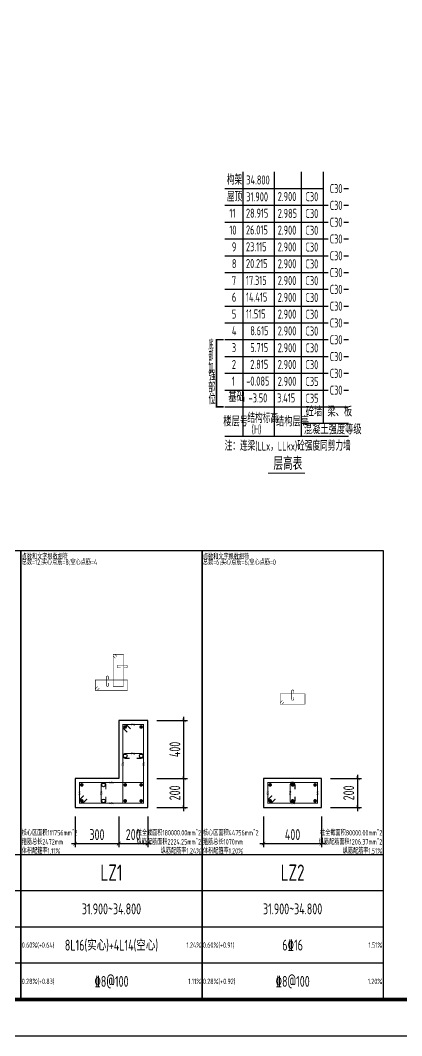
# Model space of a CAD drawing. Extents: x -668857 to 143095, y -247466 to 228182.
# Drawn here: x -290995 to -280468, y -109383 to -81362 of the extents above; entities that cross this region are included whole.
import ezdxf
from ezdxf.enums import TextEntityAlignment as Align

# ---------------------------------------------------------------- set-up
doc = ezdxf.new("R2010")
doc.units = 0
doc.header["$LTSCALE"] = 1000
doc.layers.get('0').update_dxf_attribs({"linetype": 'CONTINUOUS'})
doc.layers.get('DEFPOINTS').update_dxf_attribs({"linetype": 'CONTINUOUS'})
for name, color, linetype in [('-TK', 7, 'CONTINUOUS'), ('COLU_DE_DIM', 3, 'CONTINUOUS'), ('COLU_DE_TH', 7, 'CONTINUOUS'), ('LINK', 6, 'CONTINUOUS'), ('LINK-INDEX', 6, 'CONTINUOUS'), ('REIN', 6, 'CONTINUOUS'), ('S-0-TEXT', 7, 'CONTINUOUS'), ('S-B表格', 2, 'CONTINUOUS'), ('TAB', 7, 'CONTINUOUS'), ('TAB_TEXT', 7, 'CONTINUOUS'), ('TEXT', 2, 'CONTINUOUS')]:
    doc.layers.add(name, color=color, linetype=linetype)
doc.layers.add('7549', color=9, linetype='CONTINUOUS', lineweight=18)
doc.layers.add('箍筋长度', color=3, linetype='CONTINUOUS', plot=False)
doc.layers.add('配箍校核', color=34, linetype='CONTINUOUS', plot=False)
doc.styles.add('BW_Rein', font='Tssdeng.shx', dxfattribs={"width": 0.7, "bigfont": 'hztxt.shx'})
doc.styles.add('TSSD_DIMENSION', font='Tssdeng.shx', dxfattribs={"width": 0.7, "bigfont": 'tssdchn.shx'})
doc.styles.add('TSSD_REIN', font='tssdeng.shx', dxfattribs={"width": 0.7, "height": 300, "bigfont": 'tssdchn.shx'})
doc.dimstyles.new('TSSD_25_100', dxfattribs={"dimtxt": 300, "dimasz": 100, "dimexe": 100, "dimexo": 250, "dimgap": 100, "dimtad": 1, "dimdec": 0, "dimlfac": 0.25, "dimzin": 0, "dimdsep": 46, "dimtxsty": 'TSSD_DIMENSION', "dimblk": 'ARCHTICK', "dimcen": 0, "dimdle": 100, "dimclrt": 7, "dimadec": 0, "dimazin": 0, "dimtfac": 1, "dimtdec": 0, "dimtix": 1, "dimtmove": 2, "dimatfit": 3, "dimldrblk": 'ARCHTICK', "dimfxl": 0, "dimtolj": 1, "dimtzin": 0, "dimarcsym": 0})

# ---------------------------------------------------------------- blocks, each defined once
blk = doc.blocks.new('_ArchTick')
at = {"color": 0, "linetype": 'ByBlock', "const_width": 0.15}
blk.add_lwpolyline([(-0.5, -0.5), (0.5, 0.5)], dxfattribs=at)
blk = doc.blocks.new('*D2043')
at = {"layer": 'COLU_DE_DIM', "color": 0, "lineweight": -2}
for p, q in [((-284279, -103333), (-284279, -104183)), ((-282679, -103333), (-282679, -104183)), ((-284379, -104083), (-282579, -104083))]:
    blk.add_line(p, q, dxfattribs=at)
at = {"layer": 'DEFPOINTS', "color": 0}
for p in [(-284279, -103083), (-282679, -103083), (-282679, -104083)]:
    blk.add_point(p, dxfattribs=at)
at = {"layer": 'COLU_DE_DIM', "color": 0, "lineweight": -2, "xscale": 100, "yscale": 100, "zscale": 100, "rotation": 180}
blk.add_blockref('_ArchTick', (-284279, -104083), dxfattribs=at)
at = {"layer": 'COLU_DE_DIM', "color": 0, "lineweight": -2, "xscale": 100, "yscale": 100, "zscale": 100}
blk.add_blockref('_ArchTick', (-282679, -104083), dxfattribs=at)
at = {"layer": 'COLU_DE_DIM', "color": 7, "insert": (-283479, -103833), "char_height": 300, "attachment_point": 5, "style": 'TSSD_DIMENSION'}
blk.add_mtext('\\A1;400', dxfattribs=at)
blk = doc.blocks.new('*D2044')
at = {"layer": 'COLU_DE_DIM', "color": 0, "lineweight": -2}
for p, q in [((-281679, -103183), (-281679, -102183)), ((-282429, -102283), (-281579, -102283)), ((-282429, -103083), (-281579, -103083))]:
    blk.add_line(p, q, dxfattribs=at)
at = {"layer": 'DEFPOINTS', "color": 0}
for p in [(-282679, -102283), (-281679, -102283), (-282679, -103083)]:
    blk.add_point(p, dxfattribs=at)
at = {"layer": 'COLU_DE_DIM', "color": 0, "lineweight": -2, "xscale": 100, "yscale": 100, "zscale": 100}
for p, rotation in [((-281679, -102283), 90), ((-281679, -103083), 270)]:
    blk.add_blockref('_ArchTick', p, dxfattribs=dict(at, rotation=rotation))
at = {"layer": 'COLU_DE_DIM', "color": 7, "insert": (-281929, -102683), "char_height": 300, "attachment_point": 5, "rotation": 90, "style": 'TSSD_DIMENSION'}
blk.add_mtext('\\A1;200', dxfattribs=at)
blk = doc.blocks.new('B20200424131938')
at = {"layer": '7549', "const_width": 40}
blk.add_lwpolyline([(417, 3688), (217, 3688), (217, 1834), (417, 1834)], dxfattribs=at)
at = {"layer": 'S-0-TEXT'}
blk.add_lwpolyline([(1641, 0, 27, 27, 0), (2658, 0, 0, 0, 0)], format="xyseb", dxfattribs=at)
at = {"layer": 'S-B表格'}
for p, q in [((952, 1021), (952, 8323)), ((1817, 1021), (1817, 8323)), ((2567, 1021), (2567, 8323)), ((3167, 1385), (3167, 8323)), ((452, 7859), (3167, 7859)), ((3731, 7859), (3862, 7859)), ((3731, 7859), (3862, 7859)), ((3731, 7859), (3862, 7859)), ((3731, 7859), (3862, 7859)), ((3731, 7859), (3862, 7859)), ((3731, 7859), (3862, 7859)), ((452, 7396), (3167, 7396)), ((452, 7396), (3167, 7396)), ((452, 7396), (3167, 7396)), ((452, 7396), (3167, 7396)), ((3167, 7396), (3298, 7396)), ((3167, 7396), (3298, 7396)), ((3167, 7396), (3298, 7396)), ((3167, 7396), (3298, 7396)), ((3167, 7396), (3298, 7396)), ((3167, 7396), (3298, 7396)), ((3731, 7396), (3862, 7396)), ((3731, 7396), (3862, 7396)), ((3731, 7396), (3862, 7396)), ((3731, 7396), (3862, 7396)), ((3731, 7396), (3862, 7396)), ((3731, 7396), (3862, 7396)), ((452, 6932), (3167, 6932)), ((452, 6932), (3167, 6932)), ((3167, 6932), (3298, 6932)), ((3167, 6932), (3298, 6932)), ((3167, 6932), (3298, 6932)), ((3731, 6932), (3862, 6932)), ((3731, 6932), (3862, 6932)), ((3731, 6932), (3862, 6932)), ((452, 6469), (3167, 6469)), ((452, 6469), (3167, 6469)), ((3167, 6469), (3298, 6469)), ((3167, 6469), (3298, 6469)), ((3167, 6469), (3298, 6469)), ((3731, 6469), (3862, 6469)), ((3731, 6469), (3862, 6469)), ((3731, 6469), (3862, 6469)), ((452, 6005), (3167, 6005)), ((452, 6005), (3167, 6005)), ((3167, 6005), (3298, 6005)), ((3167, 6005), (3298, 6005)), ((3167, 6005), (3298, 6005)), ((3731, 6005), (3862, 6005)), ((3731, 6005), (3862, 6005)), ((3731, 6005), (3862, 6005)), ((452, 5542), (3167, 5542)), ((452, 5542), (3167, 5542)), ((3167, 5542), (3298, 5542)), ((3167, 5542), (3298, 5542)), ((3167, 5542), (3298, 5542)), ((3731, 5542), (3862, 5542)), ((3731, 5542), (3862, 5542)), ((3731, 5542), (3862, 5542)), ((452, 5078), (3167, 5078)), ((452, 5078), (3167, 5078)), ((3167, 5078), (3298, 5078)), ((3167, 5078), (3298, 5078)), ((3167, 5078), (3298, 5078)), ((3731, 5078), (3862, 5078)), ((3731, 5078), (3862, 5078)), ((3731, 5078), (3862, 5078)), ((452, 4615), (3167, 4615)), ((3167, 4615), (3298, 4615)), ((3731, 4615), (3862, 4615)), ((452, 4151), (3167, 4151)), ((3167, 4151), (3298, 4151)), ((3731, 4151), (3862, 4151)), ((452, 3688), (3167, 3688)), ((3167, 3688), (3298, 3688)), ((3731, 3688), (3862, 3688)), ((452, 3224), (3167, 3224)), ((3167, 3224), (3298, 3224)), ((3731, 3224), (3862, 3224)), ((452, 2761), (3167, 2761)), ((3167, 2761), (3298, 2761)), ((3731, 2761), (3862, 2761)), ((452, 2297), (3167, 2297)), ((3167, 2297), (3298, 2297)), ((3731, 2297), (3862, 2297)), ((452, 1834), (3167, 1834)), ((452, 1834), (3862, 1834)), ((452, 1834), (2854, 1834)), ((452, 1834), (2854, 1834)), ((2567, 1385), (3862, 1385)), ((452, 1021), (3862, 1021))]:
    blk.add_line(p, q, dxfattribs=at)
at = {"style": 'TSSD_REIN'}
for s, width, p, p2 in [('底', 0.535575, (-3, 3408), (134, 3408)), ('部', 0.530918, (-3, 3100), (134, 3100)), ('加', 0.526341, (-3, 2774), (134, 2774))]:
    blk.add_text(s, height=285, dxfattribs=dict(at, width=width)).set_placement(p, p2, align=Align.FIT)
for s, height, width, p in [('强', 285, 0.535575, (-3, 2477)), ('部', 285, 0.535575, (-13, 2146)), ('位', 285, 0.535575, (-3, 1820)), ('砼墙', 250, 0.7, (2681, 1495)), ('梁、板', 250, 0.7, (3279, 1495))]:
    blk.add_text(s, height=height, dxfattribs=dict(at, width=width)).set_placement(p, align=Align.BOTTOM_LEFT)
for s, width, p in [('楼层号', 0.7, (405, 1299)), ('结构标高', 0.65, (1070, 1392)), ('结构层高', 0.7, (1860, 1299)), ('(H)', 0.65, (1188, 1086)), ('混凝土强度等级', 0.7, (2629, 1080))]:
    blk.add_text(s, height=250, dxfattribs=dict(at, width=width)).set_placement(p)
at = {"layer": 'S-0-TEXT', "style": 'TSSD_REIN', "width": 0.7}
blk.add_text('层高表', height=360, dxfattribs=at).set_placement((1790, 90))
at = {"layer": 'S-B表格', "style": 'TSSD_REIN'}
for s, width, p in [('构架', 0.65, (503, 7966)), ('34.800', 0.7, (1039, 7969)), ('C30', 0.65, (3345, 7731)), ('C30', 0.65, (3345, 7731)), ('屋顶', 0.65, (503, 7502)), ('31.900', 0.7, (1039, 7505)), ('2.900', 0.7, (1907, 7512)), ('C30', 0.7, (2675, 7508)), ('11', 0.7, (572, 7050)), ('28.915', 0.7, (1031, 7053)), ('2.985', 0.7, (1907, 7048)), ('C30', 0.7, (2675, 7045)), ('C30', 0.65, (3345, 7268)), ('C30', 0.65, (3345, 7268)), ('C30', 0.65, (3345, 6804)), ('10', 0.7, (572, 6587)), ('26.015', 0.7, (1031, 6590)), ('2.900', 0.7, (1907, 6585)), ('C30', 0.7, (2675, 6581)), ('C30', 0.65, (3345, 6341)), ('9', 0.7, (642, 6123)), ('23.115', 0.7, (1031, 6126)), ('2.900', 0.7, (1907, 6121)), ('C30', 0.7, (2675, 6118)), ('8', 0.7, (642, 5660)), ('20.215', 0.7, (1031, 5663)), ('2.900', 0.7, (1907, 5658)), ('C30', 0.7, (2675, 5654)), ('C30', 0.65, (3345, 5877)), ('C30', 0.65, (3345, 5414)), ('7', 0.7, (642, 5196)), ('17.315', 0.7, (1031, 5199)), ('2.900', 0.7, (1907, 5194)), ('C30', 0.7, (2675, 5191)), ('C30', 0.65, (3345, 4950)), ('6', 0.7, (642, 4733)), ('14.415', 0.7, (1031, 4736)), ('2.900', 0.7, (1907, 4731)), ('C30', 0.7, (2675, 4727)), ('5', 0.7, (642, 4269)), ('11.515', 0.7, (1031, 4272)), ('2.900', 0.7, (1907, 4267)), ('C30', 0.7, (2675, 4264)), ('C30', 0.65, (3345, 4487)), ('C30', 0.65, (3345, 4023)), ('4', 0.7, (642, 3806)), ('8.615', 0.7, (1150, 3809)), ('2.900', 0.7, (1907, 3804)), ('C30', 0.7, (2675, 3800)), ('C30', 0.65, (3345, 3560)), ('3', 0.7, (642, 3342)), ('5.715', 0.7, (1150, 3345)), ('2.900', 0.7, (1907, 3340)), ('C30', 0.7, (2675, 3337)), ('2', 0.7, (642, 2879)), ('2.815', 0.7, (1150, 2882)), ('2.900', 0.7, (1907, 2877)), ('C30', 0.7, (2675, 2873)), ('C30', 0.65, (3345, 3096)), ('C30', 0.65, (3345, 2633)), ('1', 0.7, (642, 2415)), ('-0.085', 0.7, (1038, 2418)), ('2.900', 0.7, (1907, 2413)), ('C35', 0.7, (2675, 2410)), ('基础', 0.7, (545, 1974)), ('C30', 0.65, (3345, 2169)), ('-3.50', 0.7, (1103, 1955)), ('3.415', 0.7, (1891, 1955)), ('C35', 0.7, (2675, 1946))]:
    blk.add_text(s, height=250, dxfattribs=dict(at, width=width)).set_placement(p)
at = {"layer": 'TEXT', "style": 'TSSD_REIN', "width": 0.65}
blk.add_text('注：连梁(LLx，LLkx)砼强度同剪力墙', height=250, dxfattribs=at).set_placement((443, 627))
blk = doc.blocks.new('A1')
blk.add_lwpolyline([(0, 59400), (0, 0), (84100, 0), (84100, 59400)], close=True)
at = {"const_width": 100}
blk.add_lwpolyline([(2500, 58400), (2500, 1000), (83100, 1000), (83100, 58400)], close=True, dxfattribs=at)
blk = doc.blocks.new('*D1220')
at = {"layer": 'COLU_DE_DIM', "color": 0, "lineweight": -2}
for p, q in [((-289479, -103333), (-289479, -104183)), ((-288279, -103333), (-288279, -104183)), ((-289579, -104083), (-288179, -104083))]:
    blk.add_line(p, q, dxfattribs=at)
at = {"layer": 'DEFPOINTS', "color": 0}
for p in [(-289479, -103083), (-288279, -103083), (-288279, -104083)]:
    blk.add_point(p, dxfattribs=at)
at = {"layer": 'COLU_DE_DIM', "color": 0, "lineweight": -2, "xscale": 100, "yscale": 100, "zscale": 100, "rotation": 180}
blk.add_blockref('_ArchTick', (-289479, -104083), dxfattribs=at)
at = {"layer": 'COLU_DE_DIM', "color": 0, "lineweight": -2, "xscale": 100, "yscale": 100, "zscale": 100}
blk.add_blockref('_ArchTick', (-288279, -104083), dxfattribs=at)
at = {"layer": 'COLU_DE_DIM', "color": 7, "insert": (-288879, -103833), "char_height": 300, "attachment_point": 5, "style": 'TSSD_DIMENSION'}
blk.add_mtext('\\A1;300', dxfattribs=at)
blk = doc.blocks.new('*D1221')
at = {"layer": 'COLU_DE_DIM', "color": 0, "lineweight": -2}
for p, q in [((-288279, -103333), (-288279, -104183)), ((-287479, -103333), (-287479, -104183)), ((-288379, -104083), (-287379, -104083))]:
    blk.add_line(p, q, dxfattribs=at)
at = {"layer": 'DEFPOINTS', "color": 0}
for p in [(-288279, -103083), (-287479, -103083), (-287479, -104083)]:
    blk.add_point(p, dxfattribs=at)
at = {"layer": 'COLU_DE_DIM', "color": 0, "lineweight": -2, "xscale": 100, "yscale": 100, "zscale": 100, "rotation": 180}
blk.add_blockref('_ArchTick', (-288279, -104083), dxfattribs=at)
at = {"layer": 'COLU_DE_DIM', "color": 0, "lineweight": -2, "xscale": 100, "yscale": 100, "zscale": 100}
blk.add_blockref('_ArchTick', (-287479, -104083), dxfattribs=at)
at = {"layer": 'COLU_DE_DIM', "color": 7, "insert": (-287879, -103833), "char_height": 300, "attachment_point": 5, "style": 'TSSD_DIMENSION'}
blk.add_mtext('\\A1;200', dxfattribs=at)
blk = doc.blocks.new('*D1222')
at = {"layer": 'COLU_DE_DIM', "color": 0, "lineweight": -2}
for p, q in [((-286479, -103183), (-286479, -102183)), ((-287229, -102283), (-286379, -102283)), ((-287229, -103083), (-286379, -103083))]:
    blk.add_line(p, q, dxfattribs=at)
at = {"layer": 'DEFPOINTS', "color": 0}
for p in [(-287479, -102283), (-286479, -102283), (-287479, -103083)]:
    blk.add_point(p, dxfattribs=at)
at = {"layer": 'COLU_DE_DIM', "color": 0, "lineweight": -2, "xscale": 100, "yscale": 100, "zscale": 100}
for p, rotation in [((-286479, -102283), 90), ((-286479, -103083), 270)]:
    blk.add_blockref('_ArchTick', p, dxfattribs=dict(at, rotation=rotation))
at = {"layer": 'COLU_DE_DIM', "color": 7, "insert": (-286729, -102683), "char_height": 300, "attachment_point": 5, "rotation": 90, "style": 'TSSD_DIMENSION'}
blk.add_mtext('\\A1;200', dxfattribs=at)
blk = doc.blocks.new('*D1223')
at = {"layer": 'COLU_DE_DIM', "color": 0, "lineweight": -2}
for p, q in [((-286479, -102383), (-286479, -100583)), ((-287229, -100683), (-286379, -100683)), ((-287229, -102283), (-286379, -102283))]:
    blk.add_line(p, q, dxfattribs=at)
at = {"layer": 'DEFPOINTS', "color": 0}
for p in [(-287479, -100683), (-286479, -100683), (-287479, -102283)]:
    blk.add_point(p, dxfattribs=at)
at = {"layer": 'COLU_DE_DIM', "color": 0, "lineweight": -2, "xscale": 100, "yscale": 100, "zscale": 100}
for p, rotation in [((-286479, -100683), 90), ((-286479, -102283), 270)]:
    blk.add_blockref('_ArchTick', p, dxfattribs=dict(at, rotation=rotation))
at = {"layer": 'COLU_DE_DIM', "color": 7, "insert": (-286729, -101483), "char_height": 300, "attachment_point": 5, "rotation": 90, "style": 'TSSD_DIMENSION'}
blk.add_mtext('\\A1;400', dxfattribs=at)

msp = doc.modelspace()

# ---------------------------------------------------------------- linework, layer by layer
at = {"layer": 'COLU_DE_TH'}
for points in [[(-287478.65, -100682.95), (-288278.65, -100682.95), (-288278.65, -102282.95), (-289478.65, -102282.95), (-289478.65, -103082.95), (-287478.65, -103082.95), (-287478.65, -100682.95)], [(-284278.65, -102282.95), (-284278.65, -103082.95), (-282678.65, -103082.95), (-282678.65, -102282.95), (-284278.65, -102282.95)]]:
    msp.add_lwpolyline(points, close=True, dxfattribs=at)
at = {"layer": 'LINK', "const_width": 30}
for points in [[(-288043.65, -101009.87), (-288163.65, -100889.87), (-288163.65, -100797.95), (-287593.65, -100797.95), (-287593.65, -102967.95), (-288163.65, -102967.95), (-288163.65, -100797.95), (-288071.73, -100797.95), (-287951.73, -100917.95)], [(-289151.73, -102847.95), (-289271.73, -102967.95), (-289363.65, -102967.95), (-289363.65, -102397.95), (-287593.65, -102397.95), (-287593.65, -102967.95), (-289363.65, -102967.95), (-289363.65, -102876.03), (-289243.65, -102756.03)], [(-283951.73, -102847.95), (-284071.73, -102967.95), (-284163.65, -102967.95), (-284163.65, -102397.95), (-282793.65, -102397.95), (-282793.65, -102967.95), (-284163.65, -102967.95), (-284163.65, -102876.03), (-284043.65, -102756.03)]]:
    msp.add_lwpolyline(points, dxfattribs=at)
for points in [[(-287778.65, -101727.95), (-287658.65, -101727.95, 1), (-287658.65, -101597.95), (-288098.65, -101597.95, 1), (-288098.65, -101727.95), (-287978.65, -101727.95)], [(-288633.65, -102582.95), (-288633.65, -102462.95, 1), (-288763.65, -102462.95), (-288763.65, -102902.95, 1), (-288633.65, -102902.95), (-288633.65, -102782.95)], [(-283413.65, -102582.95), (-283413.65, -102462.95, 1), (-283543.65, -102462.95), (-283543.65, -102902.95, 1), (-283413.65, -102902.95), (-283413.65, -102782.95)]]:
    msp.add_lwpolyline(points, format="xyb", dxfattribs=at)
at = {"layer": 'LINK-INDEX', "const_width": 15}
for points in [[(-288371.15, -98963.69), (-288431.15, -98903.69), (-288431.15, -98857.73), (-288146.15, -98857.73), (-288146.15, -99742.73), (-288431.15, -99742.73), (-288431.15, -98857.73), (-288385.19, -98857.73), (-288325.19, -98917.73)], [(-288815.19, -99792.73), (-288875.19, -99852.73), (-288921.15, -99852.73), (-288921.15, -99567.73), (-288036.15, -99567.73), (-288036.15, -99852.73), (-288921.15, -99852.73), (-288921.15, -99806.77), (-288861.15, -99746.77)], [(-283715.19, -100175.45), (-283775.19, -100235.45), (-283821.15, -100235.45), (-283821.15, -99950.45), (-283136.15, -99950.45), (-283136.15, -100235.45), (-283821.15, -100235.45), (-283821.15, -100189.49), (-283761.15, -100129.49)]]:
    msp.add_lwpolyline(points, dxfattribs=at)
for points in [[(-288128.65, -99222.73), (-288068.65, -99222.73, 1), (-288068.65, -99157.73), (-288288.65, -99157.73, 1), (-288288.65, -99222.73), (-288228.65, -99222.73)], [(-288556.15, -99550.23), (-288556.15, -99490.23, 1), (-288621.15, -99490.23), (-288621.15, -99710.23, 1), (-288556.15, -99710.23), (-288556.15, -99650.23)], [(-283446.15, -99932.95), (-283446.15, -99872.95, 1), (-283511.15, -99872.95), (-283511.15, -100092.95, 1), (-283446.15, -100092.95), (-283446.15, -100032.95)]]:
    msp.add_lwpolyline(points, format="xyb", dxfattribs=at)
at = {"layer": 'REIN', "const_width": 50}
for points in [[(-288123.65, -100862.95, 1), (-288073.65, -100862.95, 1), (-288123.65, -100862.95)], [(-287683.65, -100862.95, 1), (-287633.65, -100862.95, 1), (-287683.65, -100862.95)], [(-289323.65, -102462.95, 1), (-289273.65, -102462.95, 1), (-289323.65, -102462.95)], [(-288123.65, -102462.95, 1), (-288073.65, -102462.95, 1), (-288123.65, -102462.95)], [(-287683.65, -102462.95, 1), (-287633.65, -102462.95, 1), (-287683.65, -102462.95)], [(-284123.65, -102462.95, 1), (-284073.65, -102462.95, 1), (-284123.65, -102462.95)], [(-283503.65, -102462.95, 1), (-283453.65, -102462.95, 1), (-283503.65, -102462.95)], [(-282883.65, -102462.95, 1), (-282833.65, -102462.95, 1), (-282883.65, -102462.95)], [(-289323.65, -102902.95, 1), (-289273.65, -102902.95, 1), (-289323.65, -102902.95)], [(-288123.65, -102902.95, 1), (-288073.65, -102902.95, 1), (-288123.65, -102902.95)], [(-287683.65, -102902.95, 1), (-287633.65, -102902.95, 1), (-287683.65, -102902.95)], [(-284123.65, -102902.95, 1), (-284073.65, -102902.95, 1), (-284123.65, -102902.95)], [(-283503.65, -102902.95, 1), (-283453.65, -102902.95, 1), (-283503.65, -102902.95)], [(-282883.65, -102902.95, 1), (-282833.65, -102902.95, 1), (-282883.65, -102902.95)]]:
    msp.add_lwpolyline(points, format="xyb", close=True, dxfattribs=at)
at = {"layer": 'REIN'}
for centre in [(-288098.65, -101662.95), (-287658.65, -101662.95), (-288698.65, -102462.95), (-288698.65, -102902.95)]:
    msp.add_circle(centre, 50, dxfattribs=at)
at = {"layer": 'S-B表格', "color": 6, "linetype": 'ByBlock', "ltscale": 0.5, "const_width": 30}
for points in [[(-284845.39, -86466.9), (-284845.39, -86003.4)], [(-283979.75, -86466.9), (-283979.75, -86003.4)], [(-283230.11, -86466.9), (-283230.11, -86003.4)], [(-282630.11, -86466.9), (-282630.11, -86003.4)]]:
    msp.add_lwpolyline(points, dxfattribs=at)
at = {"layer": 'TAB'}
for points in [[(-296021.32, -95989.56), (-290978.65, -95989.56), (-290978.65, -108382.95), (-296021.32, -108382.95), (-296021.32, -95989.56), (-296021.32, -104382.95), (-290978.65, -104382.95), (-290978.65, -105382.95), (-296021.32, -105382.95), (-296021.32, -106382.95), (-290978.65, -106382.95), (-290978.65, -107382.95), (-296021.32, -107382.95)], [(-290978.65, -95989.56), (-285978.65, -95989.56), (-285978.65, -108382.95), (-290978.65, -108382.95), (-290978.65, -95989.56), (-290978.65, -104382.95), (-285978.65, -104382.95), (-285978.65, -105382.95), (-290978.65, -105382.95), (-290978.65, -106382.95), (-285978.65, -106382.95), (-285978.65, -107382.95), (-290978.65, -107382.95)], [(-285978.65, -95989.56), (-280978.65, -95989.56), (-280978.65, -108382.95), (-285978.65, -108382.95), (-285978.65, -95989.56), (-285978.65, -104382.95), (-280978.65, -104382.95), (-280978.65, -105382.95), (-285978.65, -105382.95), (-285978.65, -106382.95), (-280978.65, -106382.95), (-280978.65, -107382.95), (-285978.65, -107382.95)]]:
    msp.add_lwpolyline(points, dxfattribs=at)

# ---------------------------------------------------------------- block references
at = {"layer": '-TK'}
msp.add_blockref('A1', (-341718.52, -109382.95), dxfattribs=at)
at = {"layer": 'S-B表格'}
msp.add_blockref('B20200424131938', (-285797.03, -93862.5), dxfattribs=at)

# ---------------------------------------------------------------- texts
at = {"layer": 'TAB_TEXT', "style": 'TSSD_REIN', "width": 0.7}
for s, height, p in [('LZ1', 450, (-288478.65, -104882.95)), ('LZ2', 450, (-283478.65, -104882.95)), ('31.900~34.800', 300, (-288478.65, -105882.95)), ('31.900~34.800', 300, (-283478.65, -105882.95)), ('6%%13216', 300, (-283478.65, -106882.95)), ('%%1328@100', 300, (-288478.65, -107882.95)), ('%%1328@100', 300, (-283478.65, -107882.95))]:
    msp.add_text(s, height=height, dxfattribs=at).set_placement(p, align=Align.MIDDLE)
at = {"layer": 'TAB_TEXT', "color": 1, "style": 'TSSD_REIN', "width": 0.7}
msp.add_text('8L16(实心)+4L14(空心)', height=300, dxfattribs=at).set_placement((-288478.65, -106882.95), align=Align.MIDDLE)
at = {"layer": '箍筋长度', "style": 'BW_Rein', "width": 0.7}
for s, p in [('134', (-287878.65, -100797.95)), ('134', (-287878.65, -101597.95)), ('434', (-288478.65, -102397.95)), ('334', (-283478.65, -102397.95)), ('434', (-288478.65, -102967.95)), ('334', (-283478.65, -102967.95))]:
    msp.add_text(s, height=65, dxfattribs=at).set_placement(p, align=Align.MIDDLE_CENTER)
for s, p in [('534', (-288163.65, -101882.95)), ('534', (-287593.65, -101882.95)), ('134', (-289363.65, -102682.95)), ('134', (-288763.65, -102682.95)), ('134', (-284163.65, -102682.95)), ('134', (-283543.65, -102682.95)), ('134', (-282793.65, -102682.95))]:
    msp.add_text(s, height=65, rotation=90, dxfattribs=at).set_placement(p, align=Align.MIDDLE_CENTER)
at = {"layer": '配箍校核', "style": 'BW_Rein', "width": 0.7}
for s, p in [('点数和文字根数相符', (-290953.65, -96239.56)), ('点数和文字根数相符', (-285953.65, -96239.56)), ('总数=12;实心点筋=8;空心点筋=4', (-290953.65, -96389.56)), ('总数=6;实心点筋=6;空心点筋=0', (-285953.65, -96389.56)), ('核心区面积111756mm^ 2', (-290953.65, -103857.95)), ('箍筋总长2472mm', (-290953.65, -104107.95)), ('核心区面积44756mm^ 2', (-285953.65, -103857.95)), ('箍筋总长1070mm', (-285953.65, -104107.95)), ('体积配箍率1.11%', (-290953.65, -104357.95)), ('体积配箍率1.20%', (-285953.65, -104357.95))]:
    msp.add_text(s, height=150, dxfattribs=at).set_placement(p)
for s, p in [('柱全截面积180000.00mm^ 2', (-286003.65, -103857.95)), ('纵筋配筋面积2224.25mm^ 2', (-286003.65, -104107.95)), ('纵筋配筋面积1206.37mm^ 2', (-281003.65, -104107.95)), ('柱全截面积80000.00mm^ 2', (-281003.65, -103857.95)), ('纵筋配筋率1.24%', (-286003.65, -104357.95)), ('纵筋配筋率1.51%', (-281003.65, -104357.95))]:
    msp.add_text(s, height=150, dxfattribs=at).set_placement(p, align=Align.RIGHT)
for s, p in [('0.60%(+0.64)', (-290953.65, -106882.95)), ('0.60%(+0.91)', (-285953.65, -106882.95)), ('0.28%(+0.83)', (-290953.65, -107882.95)), ('0.28%(+0.92)', (-285953.65, -107882.95))]:
    msp.add_text(s, height=150, dxfattribs=at).set_placement(p, align=Align.MIDDLE_LEFT)
for s, p in [('1.24%', (-286003.65, -106882.95)), ('1.51%', (-281003.65, -106882.95)), ('1.11%', (-286003.65, -107882.95)), ('1.20%', (-281003.65, -107882.95))]:
    msp.add_text(s, height=150, dxfattribs=at).set_placement(p, align=Align.MIDDLE_RIGHT)

# ---------------------------------------------------------------- dimensions: what is measured, and where the dimension line sits
at = {"layer": 'COLU_DE_DIM'}
for base, p1, p2, picture, middle in [((-286478.65, -100682.95), (-287478.65, -102282.95), (-287478.65, -100682.95), '*D1223', (-286728.65, -101482.95)), ((-286478.65, -102282.95), (-287478.65, -103082.95), (-287478.65, -102282.95), '*D1222', (-286728.65, -102682.95)), ((-281678.65, -102282.95), (-282678.65, -103082.95), (-282678.65, -102282.95), '*D2044', (-281928.65, -102682.95))]:
    dim = msp.add_linear_dim(base=base, p1=p1, p2=p2, angle=90, dimstyle='TSSD_25_100', dxfattribs=at)
    dim.commit()
    dim.dimension.update_dxf_attribs({"geometry": picture, "text_midpoint": middle})
for base, p1, p2, picture, middle in [((-288278.65, -104082.95), (-289478.65, -103082.95), (-288278.65, -103082.95), '*D1220', (-288878.65, -103832.95)), ((-287478.65, -104082.95), (-288278.65, -103082.95), (-287478.65, -103082.95), '*D1221', (-287878.65, -103832.95)), ((-282678.65, -104082.95), (-284278.65, -103082.95), (-282678.65, -103082.95), '*D2043', (-283478.65, -103832.95))]:
    dim = msp.add_linear_dim(base=base, p1=p1, p2=p2, dimstyle='TSSD_25_100', dxfattribs=at)
    dim.commit()
    dim.dimension.update_dxf_attribs({"geometry": picture, "text_midpoint": middle})

doc.saveas('drawing.dxf')
